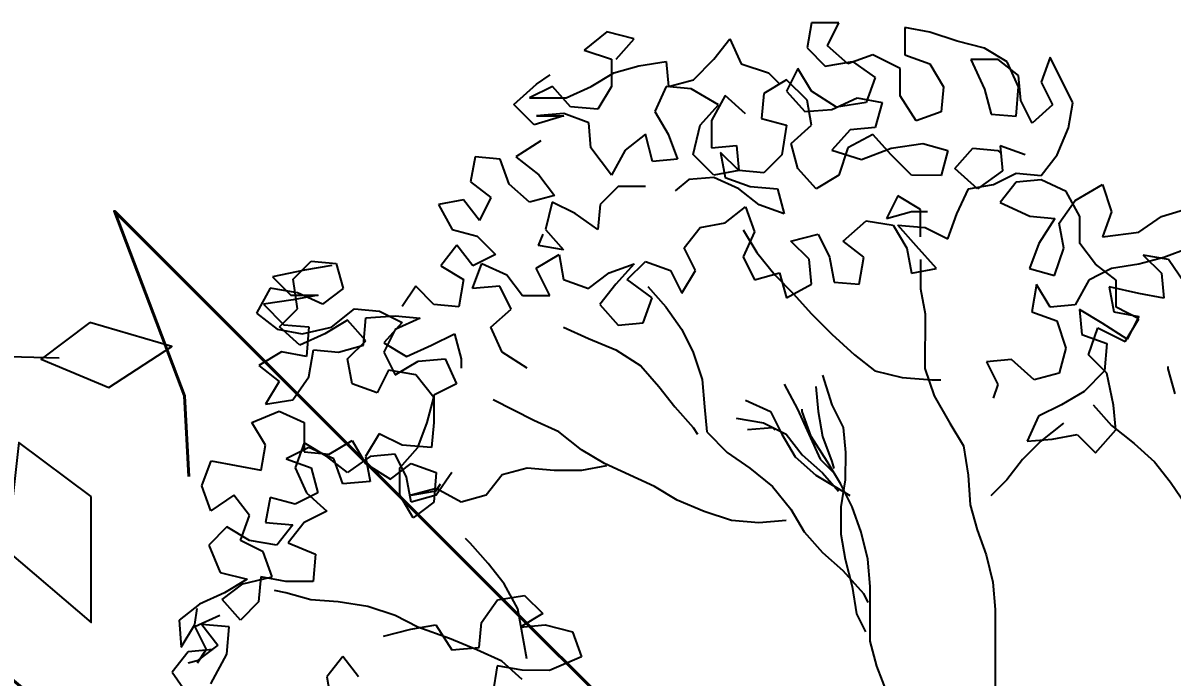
# Model space of a CAD drawing. Header units: millimetres. Extents: x 684983 to 685377, y 990360 to 990509.
# Drawn here: x 685036.231 to 685036.959, y 990442.652 to 990443.067 of the extents above; entities that cross this region are included whole.
import ezdxf

# ---------------------------------------------------------------- set-up
doc = ezdxf.new("R2010")
doc.units = ezdxf.units.MM
doc.layers.add('GRID LEVELS', color=7, linetype='Continuous', lineweight=13)
for name, color, linetype in [('GUAVA TREE', 7, 'Continuous'), ('TEAK', 7, 'Continuous'), ('trees', 104, 'Continuous')]:
    doc.layers.add(name, color=color, linetype=linetype)
doc.styles.get("Standard").update_dxf_attribs({"font": 'RomanS'})

# ---------------------------------------------------------------- blocks, each defined once
blk = doc.blocks.new('A$C79224DEA')
at = {"layer": 'trees', "color": 99, "true_color": 0x1a511e}
blk.add_line((3.9165, 3.1392), (4.1112, 3.1345), dxfattribs=at)
at = {"layer": 'trees', "color": 55, "true_color": 0x97922b}
for points in [[(4.14, 3.1677), (4.0941, 3.1333), (4.1581, 3.1066), (4.2172, 3.1452)], [(4.1412, 3.0036), (4.0733, 3.0545), (4.062, 2.9527), (4.1412, 2.8848)]]:
    blk.add_lwpolyline(points, close=True, dxfattribs=at)
blk = doc.blocks.new('A$C25655A80')
at = {"color": 62}
for p, q in [((-0.44135, 1.98261), (-0.44328, 1.97204)), ((-0.42981, 1.9826), (-0.44135, 1.98261)), ((-0.43463, 1.97299), (-0.42981, 1.9826)), ((-0.52787, 1.97884), (-0.53749, 1.97116)), ((-0.51633, 1.97595), (-0.52787, 1.97884)), ((-0.40193, 1.98065), (-0.40194, 1.96911)), ((-0.39136, 1.97872), (-0.40193, 1.98065)), ((-0.37983, 1.97486), (-0.39136, 1.97872)), ((-0.52403, 1.9673), (-0.51633, 1.97595)), ((-0.4827, 1.96727), (-0.47596, 1.97591)), ((-0.47596, 1.97591), (-0.47116, 1.96533)), ((-0.42598, 1.96529), (-0.43463, 1.97299)), ((-0.3683, 1.97197), (-0.37983, 1.97486)), ((-0.53749, 1.97116), (-0.52595, 1.96731)), ((-0.44328, 1.97204), (-0.43559, 1.96434)), ((-0.4154, 1.96913), (-0.42598, 1.96529)), ((-0.40387, 1.96335), (-0.4154, 1.96913)), ((-0.40194, 1.96911), (-0.39137, 1.96526)), ((-0.35869, 1.96619), (-0.3683, 1.97197)), ((-0.34042, 1.9681), (-0.34428, 1.95753)), ((-0.33083, 1.94886), (-0.34042, 1.9681)), ((-0.52595, 1.96731), (-0.52596, 1.95577)), ((-0.525, 1.96154), (-0.51442, 1.96441)), ((-0.51442, 1.96441), (-0.50288, 1.96632)), ((-0.50288, 1.96632), (-0.50193, 1.95575)), ((-0.49136, 1.95862), (-0.4827, 1.96727)), ((-0.47116, 1.96533), (-0.45963, 1.96148)), ((-0.44713, 1.96339), (-0.45195, 1.95378)), ((-0.44137, 1.95377), (-0.44713, 1.96339)), ((-0.43559, 1.96434), (-0.42406, 1.96625)), ((-0.42406, 1.96625), (-0.41445, 1.95951)), ((-0.40388, 1.95181), (-0.40387, 1.96335)), ((-0.39137, 1.96526), (-0.38561, 1.95564)), ((-0.37407, 1.96717), (-0.36831, 1.95466)), ((-0.36253, 1.96716), (-0.37407, 1.96717)), ((-0.35389, 1.96042), (-0.36253, 1.96716)), ((-0.35389, 1.95561), (-0.35869, 1.96619)), ((-0.55769, 1.95676), (-0.55192, 1.9606)), ((-0.53462, 1.95578), (-0.525, 1.96154)), ((-0.50193, 1.95575), (-0.49136, 1.95862)), ((-0.45194, 1.95859), (-0.46156, 1.95283)), ((-0.45963, 1.96148), (-0.45483, 1.95667)), ((-0.4433, 1.94993), (-0.45194, 1.95859)), ((-0.41445, 1.95951), (-0.41831, 1.94894)), ((-0.35294, 1.94984), (-0.35389, 1.96042)), ((-0.56731, 1.94812), (-0.55769, 1.95676)), ((-0.55096, 1.95579), (-0.56058, 1.95099)), ((-0.54328, 1.94713), (-0.55096, 1.95579)), ((-0.5452, 1.95098), (-0.53462, 1.95578)), ((-0.52596, 1.95577), (-0.53174, 1.94616)), ((-0.50289, 1.95575), (-0.50771, 1.94518)), ((-0.49232, 1.95478), (-0.50289, 1.95575)), ((-0.48079, 1.94804), (-0.49232, 1.95478)), ((-0.45195, 1.95378), (-0.44426, 1.94512)), ((-0.4308, 1.94703), (-0.44137, 1.95377)), ((-0.38561, 1.95564), (-0.38659, 1.94507)), ((-0.36831, 1.95466), (-0.36544, 1.94409)), ((-0.35486, 1.94312), (-0.35389, 1.95561)), ((-0.34428, 1.95753), (-0.33948, 1.94791)), ((-0.56058, 1.95099), (-0.5452, 1.95098)), ((-0.4779, 1.95188), (-0.48368, 1.94131)), ((-0.46926, 1.94418), (-0.4779, 1.95188)), ((-0.46156, 1.95283), (-0.46253, 1.94225)), ((-0.44139, 1.93935), (-0.4433, 1.94993)), ((-0.43273, 1.94607), (-0.42215, 1.95087)), ((-0.41831, 1.94894), (-0.4308, 1.94703)), ((-0.42215, 1.95087), (-0.41158, 1.94894)), ((-0.41158, 1.94894), (-0.41447, 1.93836)), ((-0.39716, 1.94123), (-0.40388, 1.95181)), ((-0.34814, 1.94023), (-0.35294, 1.94984)), ((-0.33276, 1.93829), (-0.33083, 1.94886)), ((-0.55866, 1.93946), (-0.56731, 1.94812)), ((-0.54616, 1.94425), (-0.5577, 1.9433)), ((-0.53559, 1.9404), (-0.54616, 1.94425)), ((-0.53174, 1.94616), (-0.54328, 1.94713)), ((-0.50771, 1.94518), (-0.50195, 1.93556)), ((-0.48849, 1.93939), (-0.48079, 1.94804)), ((-0.44426, 1.94512), (-0.43273, 1.94607)), ((-0.38659, 1.94507), (-0.39716, 1.94123)), ((-0.36544, 1.94409), (-0.35486, 1.94312)), ((-0.33948, 1.94791), (-0.34814, 1.94023)), ((-0.54616, 1.94329), (-0.55866, 1.93946)), ((-0.5577, 1.9433), (-0.54616, 1.94329)), ((-0.53464, 1.92982), (-0.53559, 1.9404)), ((-0.49138, 1.9269), (-0.48849, 1.93939)), ((-0.48368, 1.94131), (-0.48369, 1.92978)), ((-0.46253, 1.94225), (-0.45196, 1.93936)), ((-0.45196, 1.93936), (-0.45389, 1.92686)), ((-0.45004, 1.93167), (-0.44139, 1.93935)), ((-0.51156, 1.93557), (-0.52022, 1.92885)), ((-0.50869, 1.92403), (-0.51156, 1.93557)), ((-0.50195, 1.93556), (-0.49812, 1.92498)), ((-0.42504, 1.93741), (-0.43274, 1.92877)), ((-0.41543, 1.93548), (-0.42601, 1.92972)), ((-0.41447, 1.93836), (-0.42504, 1.93741)), ((-0.40775, 1.92682), (-0.41543, 1.93548)), ((-0.33758, 1.92676), (-0.33276, 1.93829)), ((-0.55579, 1.93273), (-0.56637, 1.92601)), ((-0.526, 1.91828), (-0.53464, 1.92982)), ((-0.48369, 1.92978), (-0.47312, 1.93073)), ((-0.47312, 1.93073), (-0.47216, 1.92015)), ((-0.44717, 1.92109), (-0.45004, 1.93167)), ((-0.42601, 1.92972), (-0.42987, 1.91819)), ((-0.42025, 1.92491), (-0.40775, 1.92971)), ((-0.40775, 1.92971), (-0.39429, 1.93162)), ((-0.39429, 1.93162), (-0.38372, 1.92872)), ((-0.38084, 1.92103), (-0.37314, 1.92967)), ((-0.37314, 1.92967), (-0.36257, 1.9287)), ((-0.3616, 1.93063), (-0.36065, 1.92005)), ((-0.35103, 1.92677), (-0.3616, 1.93063)), ((-0.58367, 1.92602), (-0.5856, 1.91545)), ((-0.5731, 1.92505), (-0.58367, 1.92602)), ((-0.56926, 1.91447), (-0.5731, 1.92505)), ((-0.56637, 1.92601), (-0.55676, 1.91831)), ((-0.52022, 1.92885), (-0.526, 1.91828)), ((-0.49812, 1.92498), (-0.50869, 1.92403)), ((-0.48274, 1.91824), (-0.49138, 1.9269)), ((-0.47985, 1.92785), (-0.47793, 1.91727)), ((-0.47216, 1.92015), (-0.47985, 1.92785)), ((-0.45389, 1.92686), (-0.46159, 1.91918)), ((-0.43274, 1.92877), (-0.42025, 1.92491)), ((-0.39911, 1.91816), (-0.40775, 1.92682)), ((-0.38372, 1.92872), (-0.38661, 1.91815)), ((-0.36257, 1.9287), (-0.36161, 1.92774)), ((-0.34431, 1.91811), (-0.33758, 1.92676)), ((-0.47216, 1.92015), (-0.48274, 1.91824)), ((-0.46159, 1.91918), (-0.47216, 1.92015)), ((-0.43949, 1.91243), (-0.44717, 1.92109)), ((-0.37123, 1.91237), (-0.38084, 1.92103)), ((-0.36065, 1.92005), (-0.37123, 1.91237)), ((-0.5856, 1.91545), (-0.57696, 1.90871)), ((-0.56062, 1.90678), (-0.56926, 1.91447)), ((-0.55676, 1.91831), (-0.55004, 1.90965)), ((-0.49332, 1.91633), (-0.49909, 1.91153)), ((-0.48274, 1.91728), (-0.49332, 1.91633)), ((-0.47217, 1.91246), (-0.48274, 1.91728)), ((-0.47793, 1.91727), (-0.46736, 1.91342)), ((-0.42987, 1.91819), (-0.43949, 1.91243)), ((-0.38661, 1.91815), (-0.39911, 1.91816)), ((-0.3645, 1.91429), (-0.35489, 1.91908)), ((-0.35489, 1.91524), (-0.36163, 1.90659)), ((-0.35489, 1.91908), (-0.34431, 1.91811)), ((-0.34431, 1.91619), (-0.35489, 1.91524)), ((-0.33374, 1.91137), (-0.34431, 1.91619)), ((-0.55004, 1.90965), (-0.56062, 1.90678)), ((-0.52312, 1.91347), (-0.53082, 1.90579)), ((-0.51158, 1.91346), (-0.52312, 1.91347)), ((-0.46353, 1.90572), (-0.47217, 1.91246)), ((-0.46736, 1.91342), (-0.45583, 1.91245)), ((-0.45583, 1.91245), (-0.45295, 1.90187)), ((-0.40488, 1.90952), (-0.4097, 1.89991)), ((-0.39528, 1.90374), (-0.40488, 1.90952)), ((-0.3799, 1.9018), (-0.37508, 1.91237)), ((-0.37508, 1.91237), (-0.3645, 1.91429)), ((-0.32799, 1.90079), (-0.33374, 1.91137)), ((-0.3299, 1.90753), (-0.31836, 1.91424)), ((-0.31836, 1.91424), (-0.31453, 1.9027)), ((-0.58849, 1.90776), (-0.59907, 1.90585)), ((-0.59907, 1.90585), (-0.59331, 1.89527)), ((-0.58177, 1.8991), (-0.58849, 1.90776)), ((-0.57696, 1.90871), (-0.58177, 1.8991)), ((-0.551, 1.90677), (-0.5539, 1.89523)), ((-0.54139, 1.90195), (-0.551, 1.90677)), ((-0.53082, 1.90579), (-0.53179, 1.89521)), ((-0.47795, 1.89805), (-0.46929, 1.90477)), ((-0.46929, 1.90477), (-0.46546, 1.89419)), ((-0.45295, 1.90187), (-0.46353, 1.90572)), ((-0.36163, 1.90659), (-0.34914, 1.90081)), ((-0.33664, 1.89792), (-0.3299, 1.90753)), ((-0.29338, 1.90076), (-0.28088, 1.9046)), ((-0.53179, 1.89521), (-0.54139, 1.90195)), ((-0.4097, 1.89991), (-0.39912, 1.90278)), ((-0.39912, 1.90278), (-0.39239, 1.90278)), ((-0.39529, 1.8922), (-0.39528, 1.90374)), ((-0.38375, 1.89123), (-0.3799, 1.9018)), ((-0.34914, 1.90081), (-0.33856, 1.89984)), ((-0.33856, 1.89984), (-0.3453, 1.88927)), ((-0.328, 1.88926), (-0.32799, 1.90079)), ((-0.31453, 1.9027), (-0.31838, 1.89213)), ((-0.303, 1.89404), (-0.29338, 1.90076)), ((-0.59331, 1.89527), (-0.58274, 1.89238)), ((-0.5539, 1.89523), (-0.54622, 1.88657)), ((-0.49527, 1.88749), (-0.48853, 1.89613)), ((-0.48853, 1.89613), (-0.47795, 1.89805)), ((-0.47026, 1.89516), (-0.46451, 1.88554)), ((-0.42797, 1.89031), (-0.41835, 1.89895)), ((-0.41835, 1.89895), (-0.40682, 1.89702)), ((-0.40682, 1.89702), (-0.40106, 1.8874)), ((-0.40489, 1.89702), (-0.39336, 1.89605)), ((-0.39721, 1.88836), (-0.40489, 1.89702)), ((-0.39336, 1.89605), (-0.38375, 1.89123)), ((-0.33473, 1.88734), (-0.33664, 1.89792)), ((-0.58274, 1.89238), (-0.57506, 1.88468)), ((-0.55679, 1.88851), (-0.55486, 1.89331)), ((-0.46546, 1.89419), (-0.47028, 1.88362)), ((-0.45008, 1.89033), (-0.43854, 1.89321)), ((-0.4424, 1.88263), (-0.45008, 1.89033)), ((-0.43854, 1.89321), (-0.43375, 1.88359)), ((-0.41933, 1.88357), (-0.42797, 1.89031)), ((-0.31838, 1.89213), (-0.303, 1.89404)), ((-0.59139, 1.88854), (-0.59813, 1.87989)), ((-0.58467, 1.87988), (-0.59139, 1.88854)), ((-0.54622, 1.88657), (-0.55679, 1.88851)), ((-0.49047, 1.87787), (-0.49527, 1.88749)), ((-0.46451, 1.88554), (-0.45682, 1.87592)), ((-0.40106, 1.8874), (-0.39914, 1.87683)), ((-0.38857, 1.87874), (-0.39721, 1.88836)), ((-0.3453, 1.88927), (-0.34916, 1.8787)), ((-0.33858, 1.87581), (-0.33473, 1.88734)), ((-0.32128, 1.8806), (-0.328, 1.88926)), ((-0.28186, 1.88729), (-0.29243, 1.88346)), ((-0.66062, 1.87418), (-0.65292, 1.88187)), ((-0.65292, 1.88187), (-0.64235, 1.88089)), ((-0.64235, 1.88089), (-0.63948, 1.87032)), ((-0.58468, 1.87027), (-0.58083, 1.88084)), ((-0.57506, 1.88468), (-0.58467, 1.87988)), ((-0.58083, 1.88084), (-0.57026, 1.87602)), ((-0.55776, 1.87889), (-0.54814, 1.88465)), ((-0.54814, 1.88465), (-0.54623, 1.87408)), ((-0.527, 1.87694), (-0.51642, 1.88078)), ((-0.51642, 1.88078), (-0.52412, 1.87213)), ((-0.51931, 1.87405), (-0.51161, 1.88174)), ((-0.51161, 1.88174), (-0.50104, 1.87788)), ((-0.47028, 1.88362), (-0.46548, 1.874)), ((-0.44145, 1.87206), (-0.4424, 1.88263)), ((-0.43375, 1.88359), (-0.43183, 1.87301)), ((-0.42126, 1.87204), (-0.41933, 1.88357)), ((-0.39529, 1.88259), (-0.39531, 1.87009)), ((-0.31263, 1.87386), (-0.32128, 1.8806)), ((-0.30301, 1.88058), (-0.31455, 1.87867)), ((-0.29243, 1.88346), (-0.30301, 1.88058)), ((-0.30109, 1.88443), (-0.2934, 1.87673)), ((-0.29051, 1.8825), (-0.30109, 1.88443)), ((-0.28379, 1.87288), (-0.29051, 1.8825)), ((-0.65581, 1.87802), (-0.66927, 1.87515)), ((-0.64427, 1.87994), (-0.65581, 1.87802)), ((-0.59813, 1.87989), (-0.58852, 1.87412)), ((-0.57026, 1.87602), (-0.56354, 1.86736)), ((-0.552, 1.86735), (-0.55776, 1.87889)), ((-0.53566, 1.87022), (-0.527, 1.87694)), ((-0.50104, 1.87788), (-0.49624, 1.86826)), ((-0.49624, 1.86826), (-0.49047, 1.87787)), ((-0.46548, 1.874), (-0.4549, 1.87688)), ((-0.45682, 1.87592), (-0.44914, 1.86822)), ((-0.4549, 1.87688), (-0.45203, 1.8663)), ((-0.39914, 1.87683), (-0.38857, 1.87874)), ((-0.34916, 1.8787), (-0.33858, 1.87581)), ((-0.31455, 1.87867), (-0.32417, 1.87387)), ((-0.2934, 1.87673), (-0.29245, 1.86615)), ((-0.66927, 1.87515), (-0.66159, 1.86745)), ((-0.65871, 1.86168), (-0.66062, 1.87418)), ((-0.60871, 1.87125), (-0.61449, 1.8626)), ((-0.60103, 1.86355), (-0.60871, 1.87125)), ((-0.58852, 1.87412), (-0.59046, 1.86258)), ((-0.57315, 1.87122), (-0.58468, 1.87027)), ((-0.56835, 1.8616), (-0.57315, 1.87122)), ((-0.54623, 1.87408), (-0.53566, 1.87022)), ((-0.52412, 1.87213), (-0.53086, 1.86349)), ((-0.50874, 1.86635), (-0.51931, 1.87405)), ((-0.51066, 1.87116), (-0.50298, 1.8625)), ((-0.45203, 1.8663), (-0.44145, 1.87206)), ((-0.43183, 1.87301), (-0.42126, 1.87204)), ((-0.34628, 1.87197), (-0.34821, 1.86044)), ((-0.34052, 1.86235), (-0.34628, 1.87197)), ((-0.32417, 1.87387), (-0.32994, 1.86331)), ((-0.31552, 1.87098), (-0.3136, 1.86041)), ((-0.30302, 1.86809), (-0.31552, 1.87098)), ((-0.31264, 1.86233), (-0.31263, 1.87386)), ((-0.67024, 1.87035), (-0.67602, 1.85978)), ((-0.6587, 1.86841), (-0.67024, 1.87035)), ((-0.66159, 1.86745), (-0.65005, 1.86744)), ((-0.65005, 1.86744), (-0.66063, 1.86553)), ((-0.64813, 1.8636), (-0.6587, 1.86841)), ((-0.63948, 1.87032), (-0.64813, 1.8636)), ((-0.56354, 1.86736), (-0.552, 1.86735)), ((-0.5126, 1.85578), (-0.50874, 1.86635)), ((-0.44914, 1.86822), (-0.44146, 1.85956)), ((-0.39531, 1.87009), (-0.39339, 1.85952)), ((-0.29245, 1.86615), (-0.30302, 1.86809)), ((-0.66063, 1.86553), (-0.67313, 1.86362)), ((-0.67313, 1.86362), (-0.66448, 1.85496)), ((-0.66641, 1.854), (-0.65871, 1.86168)), ((-0.6443, 1.85398), (-0.63468, 1.86166)), ((-0.63468, 1.86166), (-0.6241, 1.86069)), ((-0.59046, 1.86258), (-0.60103, 1.86355)), ((-0.57701, 1.85392), (-0.56835, 1.8616)), ((-0.53086, 1.86349), (-0.52317, 1.85483)), ((-0.50298, 1.8625), (-0.49626, 1.85288)), ((-0.32994, 1.86331), (-0.34052, 1.86235)), ((-0.32802, 1.86138), (-0.32707, 1.85081)), ((-0.31842, 1.8556), (-0.32802, 1.86138)), ((-0.30303, 1.85751), (-0.31264, 1.86233)), ((-0.67602, 1.85978), (-0.66737, 1.85304)), ((-0.63757, 1.85686), (-0.64718, 1.8511)), ((-0.62988, 1.8482), (-0.63757, 1.85686)), ((-0.63085, 1.84628), (-0.62987, 1.85781)), ((-0.62987, 1.85781), (-0.61738, 1.85876)), ((-0.6241, 1.86069), (-0.6145, 1.85588)), ((-0.61738, 1.85876), (-0.6068, 1.85779)), ((-0.6068, 1.85779), (-0.61738, 1.85299)), ((-0.44146, 1.85956), (-0.43281, 1.8509)), ((-0.39339, 1.85952), (-0.39341, 1.83645)), ((-0.34821, 1.86044), (-0.33764, 1.85658)), ((-0.33764, 1.85658), (-0.33381, 1.84504)), ((-0.3136, 1.86041), (-0.30303, 1.85847)), ((-0.30881, 1.84791), (-0.30303, 1.85751)), ((-0.30303, 1.85847), (-0.30785, 1.84887)), ((-0.66737, 1.85304), (-0.6568, 1.85111)), ((-0.65776, 1.8463), (-0.66641, 1.854)), ((-0.66448, 1.85496), (-0.65391, 1.85399)), ((-0.6568, 1.85111), (-0.6443, 1.85398)), ((-0.65391, 1.85399), (-0.65488, 1.84149)), ((-0.61738, 1.85299), (-0.6222, 1.84339)), ((-0.6145, 1.85588), (-0.62219, 1.84723)), ((-0.57221, 1.84334), (-0.57701, 1.85392)), ((-0.54625, 1.85389), (-0.53568, 1.84907)), ((-0.52317, 1.85483), (-0.5126, 1.85578)), ((-0.49626, 1.85288), (-0.49146, 1.84327)), ((-0.3242, 1.84215), (-0.32034, 1.85368)), ((-0.32034, 1.85368), (-0.30881, 1.84791)), ((-0.30785, 1.84887), (-0.31842, 1.8556)), ((-0.64718, 1.8511), (-0.65776, 1.8463)), ((-0.63758, 1.84052), (-0.62988, 1.8482)), ((-0.62219, 1.84723), (-0.61259, 1.84145)), ((-0.60201, 1.84625), (-0.59239, 1.85105)), ((-0.59239, 1.85105), (-0.58952, 1.84047)), ((-0.53568, 1.84907), (-0.52414, 1.84426)), ((-0.43281, 1.8509), (-0.42321, 1.84224)), ((-0.32707, 1.85081), (-0.3165, 1.84695)), ((-0.3165, 1.84695), (-0.31747, 1.83542)), ((-0.66546, 1.84343), (-0.67507, 1.83767)), ((-0.65488, 1.84149), (-0.66546, 1.84343)), ((-0.65393, 1.83284), (-0.652, 1.84437)), ((-0.652, 1.84437), (-0.64142, 1.8434)), ((-0.64142, 1.8434), (-0.63085, 1.84628)), ((-0.6222, 1.84339), (-0.6174, 1.83377)), ((-0.61259, 1.84145), (-0.60201, 1.84625)), ((-0.56164, 1.8366), (-0.57221, 1.84334)), ((-0.52414, 1.84426), (-0.51358, 1.83752)), ((-0.49146, 1.84327), (-0.48763, 1.83173)), ((-0.42321, 1.84224), (-0.41456, 1.83551)), ((-0.33381, 1.84504), (-0.3367, 1.83447)), ((-0.31651, 1.83445), (-0.3242, 1.84215)), ((-0.67507, 1.83767), (-0.66643, 1.83093)), ((-0.63567, 1.82994), (-0.63758, 1.84052)), ((-0.6174, 1.83377), (-0.60778, 1.83953)), ((-0.60778, 1.83953), (-0.59625, 1.84048)), ((-0.59625, 1.84048), (-0.59145, 1.8299)), ((-0.58952, 1.84047), (-0.58952, 1.83663)), ((-0.51358, 1.83752), (-0.50589, 1.82886)), ((-0.35688, 1.84026), (-0.36746, 1.83931)), ((-0.36746, 1.83931), (-0.36266, 1.82969)), ((-0.34728, 1.8316), (-0.35688, 1.84026)), ((-0.29055, 1.83635), (-0.29055, 1.83731)), ((-0.66067, 1.82323), (-0.65393, 1.83284)), ((-0.62028, 1.83569), (-0.6251, 1.82608)), ((-0.60875, 1.83376), (-0.62028, 1.83569)), ((-0.60107, 1.82414), (-0.60875, 1.83376)), ((-0.48763, 1.83173), (-0.48668, 1.82019)), ((-0.43668, 1.8336), (-0.43284, 1.8211)), ((-0.41456, 1.83551), (-0.40303, 1.83261)), ((-0.40303, 1.83261), (-0.39053, 1.83164)), ((-0.39341, 1.83645), (-0.38958, 1.82491)), ((-0.3367, 1.83447), (-0.34728, 1.8316)), ((-0.31747, 1.83542), (-0.32613, 1.82677)), ((-0.31364, 1.82099), (-0.31651, 1.83445)), ((-0.28768, 1.82578), (-0.29055, 1.83635)), ((-0.66643, 1.83093), (-0.67221, 1.82132)), ((-0.6251, 1.82608), (-0.63567, 1.82994)), ((-0.59145, 1.8299), (-0.60107, 1.8251)), ((-0.50589, 1.82886), (-0.49917, 1.8202)), ((-0.45302, 1.82977), (-0.44726, 1.81919)), ((-0.43956, 1.8288), (-0.43861, 1.81822)), ((-0.39053, 1.83164), (-0.38669, 1.83163)), ((-0.36266, 1.82969), (-0.36459, 1.82392)), ((-0.67221, 1.82132), (-0.66067, 1.82323)), ((-0.60396, 1.81357), (-0.60107, 1.82414)), ((-0.60107, 1.8251), (-0.60108, 1.81357)), ((-0.55878, 1.81449), (-0.57607, 1.82316)), ((-0.46937, 1.82306), (-0.4588, 1.81824)), ((-0.38958, 1.82491), (-0.38286, 1.81337)), ((-0.32613, 1.82677), (-0.33575, 1.82101)), ((-0.67798, 1.81364), (-0.66644, 1.81843)), ((-0.66644, 1.81843), (-0.65587, 1.81362)), ((-0.49917, 1.8202), (-0.49149, 1.81154)), ((-0.48668, 1.82019), (-0.48572, 1.80962)), ((-0.4588, 1.81824), (-0.454, 1.80862)), ((-0.44726, 1.81919), (-0.43767, 1.79804)), ((-0.44534, 1.81823), (-0.44534, 1.81919)), ((-0.44151, 1.80765), (-0.44534, 1.81823)), ((-0.43861, 1.81822), (-0.4367, 1.80765)), ((-0.43284, 1.8211), (-0.42804, 1.81148)), ((-0.33575, 1.82101), (-0.34537, 1.81622)), ((-0.32229, 1.821), (-0.31461, 1.81234)), ((-0.31269, 1.81042), (-0.31364, 1.82099)), ((-0.67222, 1.80402), (-0.67798, 1.81364)), ((-0.65587, 1.81362), (-0.65588, 1.80112)), ((-0.60782, 1.803), (-0.60396, 1.81357)), ((-0.60108, 1.81357), (-0.60205, 1.80299)), ((-0.54821, 1.80967), (-0.55878, 1.81449)), ((-0.47322, 1.81537), (-0.46169, 1.81344)), ((-0.46169, 1.81344), (-0.45208, 1.80862)), ((-0.38286, 1.81337), (-0.3771, 1.80375)), ((-0.34537, 1.81622), (-0.35018, 1.80565)), ((-0.3348, 1.81332), (-0.34442, 1.80564)), ((-0.31461, 1.81234), (-0.305, 1.80464)), ((-0.62415, 1.80878), (-0.62993, 1.79917)), ((-0.61454, 1.80397), (-0.62415, 1.80878)), ((-0.5386, 1.80197), (-0.54821, 1.80967)), ((-0.49149, 1.81154), (-0.48957, 1.80866)), ((-0.48572, 1.80962), (-0.47708, 1.80096)), ((-0.46842, 1.81056), (-0.45784, 1.81151)), ((-0.45784, 1.81151), (-0.45688, 1.81055)), ((-0.454, 1.80862), (-0.44824, 1.79901)), ((-0.45208, 1.80862), (-0.44536, 1.79997)), ((-0.43479, 1.79707), (-0.44151, 1.80765)), ((-0.4367, 1.80765), (-0.43286, 1.79707)), ((-0.42804, 1.81148), (-0.42709, 1.80091)), ((-0.33961, 1.8066), (-0.32903, 1.80851)), ((-0.32903, 1.80851), (-0.32135, 1.80081)), ((-0.32135, 1.80081), (-0.31269, 1.81042)), ((-0.67415, 1.79345), (-0.67222, 1.80402)), ((-0.65396, 1.80304), (-0.66357, 1.79824)), ((-0.65588, 1.80496), (-0.65973, 1.79439)), ((-0.64627, 1.79919), (-0.65588, 1.80496)), ((-0.64339, 1.79822), (-0.65396, 1.80304)), ((-0.64531, 1.80015), (-0.63569, 1.80591)), ((-0.63569, 1.80591), (-0.62993, 1.79629)), ((-0.61551, 1.79435), (-0.60782, 1.803)), ((-0.60205, 1.80299), (-0.61454, 1.80397)), ((-0.3771, 1.80375), (-0.37519, 1.79125)), ((-0.34442, 1.80564), (-0.35211, 1.79796)), ((-0.35018, 1.80565), (-0.33961, 1.8066)), ((-0.305, 1.80464), (-0.29636, 1.79694)), ((-0.66357, 1.79824), (-0.653, 1.79439)), ((-0.65588, 1.80112), (-0.64531, 1.80015)), ((-0.63763, 1.79245), (-0.64627, 1.79919)), ((-0.63955, 1.78765), (-0.64339, 1.79822)), ((-0.62801, 1.79917), (-0.63763, 1.79245)), ((-0.62993, 1.79917), (-0.62802, 1.7886)), ((-0.61743, 1.80012), (-0.62801, 1.79917)), ((-0.61263, 1.79051), (-0.61743, 1.80012)), ((-0.52899, 1.7962), (-0.5386, 1.80197)), ((-0.47708, 1.80096), (-0.46747, 1.79422)), ((-0.44824, 1.79901), (-0.4396, 1.79131)), ((-0.44536, 1.79997), (-0.43671, 1.79227)), ((-0.43767, 1.79804), (-0.43191, 1.79226)), ((-0.42709, 1.80091), (-0.4271, 1.78937)), ((-0.35211, 1.79796), (-0.35885, 1.78931)), ((-0.69915, 1.78674), (-0.6953, 1.79731)), ((-0.6953, 1.79731), (-0.67415, 1.79345)), ((-0.65973, 1.79439), (-0.65494, 1.78381)), ((-0.653, 1.79439), (-0.65013, 1.78381)), ((-0.62993, 1.79629), (-0.61936, 1.78955)), ((-0.61936, 1.78955), (-0.61071, 1.79627)), ((-0.61552, 1.78282), (-0.61551, 1.79435)), ((-0.61071, 1.79627), (-0.60013, 1.79242)), ((-0.56168, 1.7943), (-0.57226, 1.79143)), ((-0.55015, 1.79333), (-0.56168, 1.7943)), ((-0.53861, 1.79332), (-0.55015, 1.79333)), ((-0.52803, 1.79523), (-0.53861, 1.79332)), ((-0.50785, 1.78656), (-0.52899, 1.7962)), ((-0.46747, 1.79422), (-0.45787, 1.78652)), ((-0.42903, 1.78745), (-0.43479, 1.79707)), ((-0.43286, 1.79707), (-0.4319, 1.79418)), ((-0.29636, 1.79694), (-0.28964, 1.78829)), ((-0.62802, 1.7886), (-0.63955, 1.78765)), ((-0.61072, 1.77993), (-0.61263, 1.79051)), ((-0.60013, 1.79242), (-0.60111, 1.77992)), ((-0.59341, 1.79241), (-0.60014, 1.7828)), ((-0.57226, 1.79143), (-0.57899, 1.78278)), ((-0.4396, 1.79131), (-0.42519, 1.78264)), ((-0.43671, 1.79227), (-0.42999, 1.78457)), ((-0.4271, 1.78937), (-0.42904, 1.77784)), ((-0.37519, 1.79125), (-0.37424, 1.77875)), ((-0.35885, 1.78931), (-0.36559, 1.78259)), ((-0.28964, 1.78829), (-0.28292, 1.77867)), ((-0.69532, 1.77616), (-0.69915, 1.78674)), ((-0.65013, 1.78381), (-0.65975, 1.77901)), ((-0.65494, 1.78381), (-0.64629, 1.77612)), ((-0.60014, 1.78569), (-0.61072, 1.78281)), ((-0.61072, 1.78281), (-0.60014, 1.78473)), ((-0.60014, 1.78473), (-0.59822, 1.78761)), ((-0.58957, 1.77991), (-0.60014, 1.78569)), ((-0.49825, 1.78079), (-0.50785, 1.78656)), ((-0.45787, 1.78652), (-0.45019, 1.7769)), ((-0.42423, 1.77784), (-0.42903, 1.78745)), ((-0.6857, 1.78288), (-0.69532, 1.77616)), ((-0.67898, 1.77422), (-0.6857, 1.78288)), ((-0.67032, 1.78191), (-0.67225, 1.77133)), ((-0.65975, 1.77901), (-0.67032, 1.78191)), ((-0.60976, 1.7732), (-0.61552, 1.78282)), ((-0.60014, 1.7828), (-0.61072, 1.77993)), ((-0.60111, 1.77992), (-0.60976, 1.7732)), ((-0.57899, 1.78278), (-0.58957, 1.77991)), ((-0.48672, 1.77597), (-0.49825, 1.78079)), ((-0.37424, 1.77875), (-0.37137, 1.76817)), ((-0.68283, 1.76365), (-0.67898, 1.77422)), ((-0.64629, 1.77612), (-0.65591, 1.77132)), ((-0.47518, 1.77211), (-0.48672, 1.77597)), ((-0.45019, 1.7769), (-0.44443, 1.76728)), ((-0.42904, 1.77784), (-0.42905, 1.7663)), ((-0.42039, 1.76726), (-0.42423, 1.77784)), ((-0.6886, 1.76943), (-0.69629, 1.76174)), ((-0.67899, 1.76365), (-0.6886, 1.76943)), ((-0.67225, 1.77133), (-0.66072, 1.77036)), ((-0.66072, 1.77036), (-0.66745, 1.76172)), ((-0.65591, 1.77132), (-0.66265, 1.76267)), ((-0.46365, 1.77114), (-0.47518, 1.77211)), ((-0.45211, 1.77209), (-0.46365, 1.77114)), ((-0.58574, 1.7626), (-0.58766, 1.76453)), ((-0.44443, 1.76728), (-0.43674, 1.75862)), ((-0.42905, 1.7663), (-0.42713, 1.75573)), ((-0.41752, 1.75572), (-0.42039, 1.76726)), ((-0.37137, 1.76817), (-0.36753, 1.7576)), ((-0.69629, 1.76174), (-0.6915, 1.7502)), ((-0.67322, 1.75884), (-0.68283, 1.76365)), ((-0.66745, 1.76172), (-0.67899, 1.76365)), ((-0.66939, 1.74826), (-0.67322, 1.75884)), ((-0.66265, 1.76267), (-0.65112, 1.75786)), ((-0.57806, 1.75394), (-0.58574, 1.7626)), ((-0.65112, 1.75786), (-0.65209, 1.74632)), ((-0.43674, 1.75862), (-0.4281, 1.75092)), ((-0.42713, 1.75573), (-0.42426, 1.74419)), ((-0.41657, 1.74418), (-0.41752, 1.75572)), ((-0.36753, 1.7576), (-0.36466, 1.74606)), ((-0.6915, 1.7502), (-0.67996, 1.74731)), ((-0.57134, 1.74529), (-0.57806, 1.75394)), ((-0.4281, 1.75092), (-0.41946, 1.7413)), ((-0.69055, 1.73867), (-0.68189, 1.74539)), ((-0.67996, 1.74731), (-0.68958, 1.74155)), ((-0.68189, 1.74539), (-0.66939, 1.74826)), ((-0.6742, 1.74826), (-0.67517, 1.73769)), ((-0.66362, 1.74633), (-0.6742, 1.74826)), ((-0.65209, 1.74632), (-0.66362, 1.74633)), ((-0.56558, 1.73471), (-0.57134, 1.74529)), ((-0.36466, 1.74606), (-0.36371, 1.73452)), ((-0.68958, 1.74155), (-0.70016, 1.73675)), ((-0.66363, 1.74153), (-0.66843, 1.74249)), ((-0.65306, 1.73863), (-0.66363, 1.74153)), ((-0.57423, 1.73856), (-0.56269, 1.74047)), ((-0.56269, 1.74047), (-0.55501, 1.73277)), ((-0.42426, 1.74419), (-0.42235, 1.73265)), ((-0.41946, 1.7413), (-0.41754, 1.73745)), ((-0.41659, 1.72111), (-0.41657, 1.74418)), ((-0.70016, 1.73675), (-0.70882, 1.73003)), ((-0.70209, 1.7281), (-0.70112, 1.73483)), ((-0.68286, 1.73001), (-0.69055, 1.73867)), ((-0.67517, 1.73769), (-0.68286, 1.73001)), ((-0.64152, 1.73766), (-0.65306, 1.73863)), ((-0.62903, 1.73573), (-0.64152, 1.73766)), ((-0.61749, 1.73187), (-0.62903, 1.73573)), ((-0.58097, 1.72895), (-0.57423, 1.73856)), ((-0.56175, 1.71355), (-0.56558, 1.73471)), ((-0.70882, 1.73003), (-0.70787, 1.71849)), ((-0.69151, 1.73194), (-0.70209, 1.72714)), ((-0.60788, 1.72705), (-0.61749, 1.73187)), ((-0.55501, 1.73277), (-0.56463, 1.72702)), ((-0.42235, 1.73265), (-0.41851, 1.72496)), ((-0.36371, 1.73452), (-0.36374, 1.69703)), ((-0.70787, 1.71849), (-0.70209, 1.7281)), ((-0.70209, 1.72714), (-0.69729, 1.71752)), ((-0.69921, 1.7281), (-0.69249, 1.71944)), ((-0.68767, 1.72713), (-0.69921, 1.7281)), ((-0.68864, 1.71559), (-0.68767, 1.72713)), ((-0.62231, 1.72322), (-0.61077, 1.7261)), ((-0.61077, 1.7261), (-0.60019, 1.72801)), ((-0.59443, 1.72224), (-0.60788, 1.72705)), ((-0.60019, 1.72801), (-0.59347, 1.71743)), ((-0.58194, 1.71838), (-0.58097, 1.72895)), ((-0.56463, 1.72702), (-0.55405, 1.72797)), ((-0.55405, 1.72797), (-0.54252, 1.72507)), ((-0.54252, 1.72507), (-0.53868, 1.71449)), ((-0.5829, 1.71742), (-0.59443, 1.72224)), ((-0.41372, 1.71053), (-0.41659, 1.72111)), ((-0.70499, 1.71657), (-0.71172, 1.70792)), ((-0.69441, 1.71752), (-0.70499, 1.71657)), ((-0.69249, 1.71944), (-0.70114, 1.71272)), ((-0.69729, 1.71752), (-0.70114, 1.71176)), ((-0.69539, 1.7031), (-0.68864, 1.71559)), ((-0.59347, 1.71743), (-0.58194, 1.71838)), ((-0.57233, 1.7126), (-0.5829, 1.71742)), ((-0.70114, 1.71272), (-0.70499, 1.71176)), ((-0.63962, 1.71459), (-0.64636, 1.70594)), ((-0.6329, 1.70593), (-0.63962, 1.71459)), ((-0.57425, 1.71068), (-0.57619, 1.69915)), ((-0.56368, 1.70875), (-0.57425, 1.71068)), ((-0.56368, 1.7049), (-0.57233, 1.7126)), ((-0.53868, 1.71449), (-0.55215, 1.70874)), ((-0.40892, 1.69803), (-0.41372, 1.71053)), ((-0.71172, 1.70792), (-0.705, 1.6983)), ((-0.64636, 1.70594), (-0.64444, 1.69537)), ((-0.55215, 1.70874), (-0.56368, 1.70875))]:
    blk.add_line(p, q, dxfattribs=at)
blk = doc.blocks.new('TR')
blk.add_blockref('A$C25655A80', (0.01921, 0.01485, 1.34531))

msp = doc.modelspace()

# ---------------------------------------------------------------- block references
at = {"layer": 'GUAVA TREE', "xscale": 0.6732243812140887, "yscale": 0.6732243812140887, "zscale": 0.6732243812140887}
msp.add_blockref('A$C79224DEA', (685033.48579, 990440.74452, 99.791), dxfattribs=at)
at = {"layer": 'TEAK', "xscale": 1.5, "yscale": 1.5, "zscale": 1.5}
msp.add_blockref('TR', (685037.364, 990440.071, 99.689), dxfattribs=at)

# ---------------------------------------------------------------- texts
at = {"layer": 'GRID LEVELS', "width": 0.5}
msp.add_text('99.701', height=0.8, rotation=45, dxfattribs=at).set_placement((685035.62998, 990441.15777, 99.70132))

doc.saveas('drawing.dxf')
